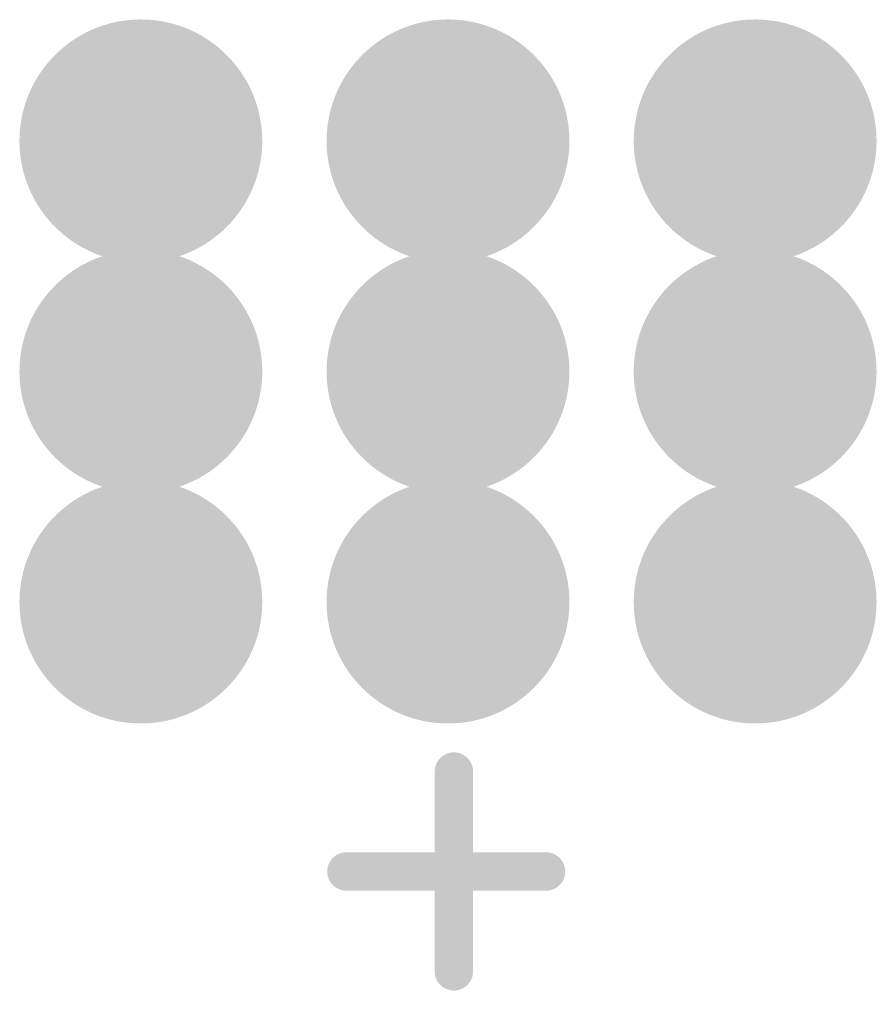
# Model space of a CAD drawing. Header units: inches. Extents: x -11 to 1110, y -7 to 455.
# Drawn here: x 646.384 to 649.219, y 30.186 to 33.396 of the extents above; entities that cross this region are included whole.
import ezdxf

# ---------------------------------------------------------------- set-up
doc = ezdxf.new("R2010")
doc.units = ezdxf.units.IN
for name, color, linetype in [('Bottom Layer', 5, 'Continuous'), ('Bottom Overlay', 54, 'Continuous'), ('Bottom Solder', 6, 'Continuous'), ('Drill Drawing', 1, 'Continuous'), ('Top Layer', 1, 'Continuous'), ('Top Solder', 216, 'Continuous'), ('Via Holes', 16, 'Continuous')]:
    doc.layers.add(name, color=color, linetype=linetype)

msp = doc.modelspace()

# ---------------------------------------------------------------- hatches: boundary and pattern name
at = {"layer": 'Bottom Layer'}
h = msp.add_hatch(color=5, dxfattribs=at)
edge = h.paths.add_edge_path()
edge.add_arc((646.7856, 32.9946), 0.3, 0, 360)
h = msp.add_hatch(color=5, dxfattribs=at)
edge = h.paths.add_edge_path()
edge.add_arc((647.8016, 32.9946), 0.3, 0, 360)
h = msp.add_hatch(color=5, dxfattribs=at)
edge = h.paths.add_edge_path()
edge.add_arc((648.8176, 32.9946), 0.3, 0, 360)
h = msp.add_hatch(color=5, dxfattribs=at)
edge = h.paths.add_edge_path()
edge.add_arc((646.7856, 32.2326), 0.3, 0, 360)
h = msp.add_hatch(color=5, dxfattribs=at)
edge = h.paths.add_edge_path()
edge.add_arc((647.8016, 32.2326), 0.3, 0, 360)
h = msp.add_hatch(color=5, dxfattribs=at)
edge = h.paths.add_edge_path()
edge.add_arc((648.8176, 32.2326), 0.3, 0, 360)
h = msp.add_hatch(color=5, dxfattribs=at)
edge = h.paths.add_edge_path()
edge.add_arc((646.7856, 31.4706), 0.3, 0, 360)
h = msp.add_hatch(color=5, dxfattribs=at)
edge = h.paths.add_edge_path()
edge.add_arc((647.8016, 31.4706), 0.3, 0, 360)
h = msp.add_hatch(color=5, dxfattribs=at)
edge = h.paths.add_edge_path()
edge.add_arc((648.8176, 31.4706), 0.3, 0, 360)
at = {"layer": 'Bottom Solder'}
h = msp.add_hatch(color=6, dxfattribs=at)
edge = h.paths.add_edge_path()
edge.add_arc((646.7856, 32.9946), 0.4016, 0, 360)
h = msp.add_hatch(color=6, dxfattribs=at)
edge = h.paths.add_edge_path()
edge.add_arc((647.8016, 32.9946), 0.4016, 0, 360)
h = msp.add_hatch(color=6, dxfattribs=at)
edge = h.paths.add_edge_path()
edge.add_arc((648.8176, 32.9946), 0.4016, 0, 360)
h = msp.add_hatch(color=6, dxfattribs=at)
edge = h.paths.add_edge_path()
edge.add_arc((646.7856, 32.2326), 0.4016, 0, 360)
h = msp.add_hatch(color=6, dxfattribs=at)
edge = h.paths.add_edge_path()
edge.add_arc((647.8016, 32.2326), 0.4016, 0, 360)
h = msp.add_hatch(color=6, dxfattribs=at)
edge = h.paths.add_edge_path()
edge.add_arc((648.8176, 32.2326), 0.4016, 0, 360)
h = msp.add_hatch(color=6, dxfattribs=at)
edge = h.paths.add_edge_path()
edge.add_arc((646.7856, 31.4706), 0.4016, 0, 360)
h = msp.add_hatch(color=6, dxfattribs=at)
edge = h.paths.add_edge_path()
edge.add_arc((647.8016, 31.4706), 0.4016, 0, 360)
h = msp.add_hatch(color=6, dxfattribs=at)
edge = h.paths.add_edge_path()
edge.add_arc((648.8176, 31.4706), 0.4016, 0, 360)
at = {"layer": 'Top Layer'}
h = msp.add_hatch(color=1, dxfattribs=at)
edge = h.paths.add_edge_path()
edge.add_arc((646.7856, 32.9946), 0.3, 0, 360)
h = msp.add_hatch(color=1, dxfattribs=at)
edge = h.paths.add_edge_path()
edge.add_arc((647.8016, 32.9946), 0.3, 0, 360)
h = msp.add_hatch(color=1, dxfattribs=at)
edge = h.paths.add_edge_path()
edge.add_arc((648.8176, 32.9946), 0.3, 0, 360)
h = msp.add_hatch(color=1, dxfattribs=at)
edge = h.paths.add_edge_path()
edge.add_arc((646.7856, 32.2326), 0.3, 0, 360)
h = msp.add_hatch(color=1, dxfattribs=at)
edge = h.paths.add_edge_path()
edge.add_arc((647.8016, 32.2326), 0.3, 0, 360)
h = msp.add_hatch(color=1, dxfattribs=at)
edge = h.paths.add_edge_path()
edge.add_arc((648.8176, 32.2326), 0.3, 0, 360)
h = msp.add_hatch(color=1, dxfattribs=at)
edge = h.paths.add_edge_path()
edge.add_arc((646.7856, 31.4706), 0.3, 0, 360)
h = msp.add_hatch(color=1, dxfattribs=at)
edge = h.paths.add_edge_path()
edge.add_arc((647.8016, 31.4706), 0.3, 0, 360)
h = msp.add_hatch(color=1, dxfattribs=at)
edge = h.paths.add_edge_path()
edge.add_arc((648.8176, 31.4706), 0.3, 0, 360)
at = {"layer": 'Top Solder'}
h = msp.add_hatch(color=216, dxfattribs=at)
edge = h.paths.add_edge_path()
edge.add_arc((646.7856, 32.9946), 0.4016, 0, 360)
h = msp.add_hatch(color=216, dxfattribs=at)
edge = h.paths.add_edge_path()
edge.add_arc((647.8016, 32.9946), 0.4016, 0, 360)
h = msp.add_hatch(color=216, dxfattribs=at)
edge = h.paths.add_edge_path()
edge.add_arc((648.8176, 32.9946), 0.4016, 0, 360)
h = msp.add_hatch(color=216, dxfattribs=at)
edge = h.paths.add_edge_path()
edge.add_arc((646.7856, 32.2326), 0.4016, 0, 360)
h = msp.add_hatch(color=216, dxfattribs=at)
edge = h.paths.add_edge_path()
edge.add_arc((647.8016, 32.2326), 0.4016, 0, 360)
h = msp.add_hatch(color=216, dxfattribs=at)
edge = h.paths.add_edge_path()
edge.add_arc((648.8176, 32.2326), 0.4016, 0, 360)
h = msp.add_hatch(color=216, dxfattribs=at)
edge = h.paths.add_edge_path()
edge.add_arc((646.7856, 31.4706), 0.4016, 0, 360)
h = msp.add_hatch(color=216, dxfattribs=at)
edge = h.paths.add_edge_path()
edge.add_arc((647.8016, 31.4706), 0.4016, 0, 360)
h = msp.add_hatch(color=216, dxfattribs=at)
edge = h.paths.add_edge_path()
edge.add_arc((648.8176, 31.4706), 0.4016, 0, 360)
at = {"layer": 'Via Holes'}
h = msp.add_hatch(color=7, dxfattribs=at)
edge = h.paths.add_edge_path()
edge.add_arc((646.7856, 32.9946), 0.15, 0, 360)
h = msp.add_hatch(color=7, dxfattribs=at)
edge = h.paths.add_edge_path()
edge.add_arc((647.8016, 32.9946), 0.15, 0, 360)
h = msp.add_hatch(color=7, dxfattribs=at)
edge = h.paths.add_edge_path()
edge.add_arc((648.8176, 32.9946), 0.15, 0, 360)
h = msp.add_hatch(color=7, dxfattribs=at)
edge = h.paths.add_edge_path()
edge.add_arc((646.7856, 32.2326), 0.15, 0, 360)
h = msp.add_hatch(color=7, dxfattribs=at)
edge = h.paths.add_edge_path()
edge.add_arc((647.8016, 32.2326), 0.15, 0, 360)
h = msp.add_hatch(color=7, dxfattribs=at)
edge = h.paths.add_edge_path()
edge.add_arc((648.8176, 32.2326), 0.15, 0, 360)
h = msp.add_hatch(color=7, dxfattribs=at)
edge = h.paths.add_edge_path()
edge.add_arc((646.7856, 31.4706), 0.15, 0, 360)
h = msp.add_hatch(color=7, dxfattribs=at)
edge = h.paths.add_edge_path()
edge.add_arc((647.8016, 31.4706), 0.15, 0, 360)
h = msp.add_hatch(color=7, dxfattribs=at)
edge = h.paths.add_edge_path()
edge.add_arc((648.8176, 31.4706), 0.15, 0, 360)

# ---------------------------------------------------------------- linework, layer by layer
at = {"layer": 'Bottom Overlay'}
for points in [[(647.821, 30.2496, 0.127, 0.127, 0), (647.821, 30.91, 0.127, 0.127, 0)], [(647.4654, 30.5798, 0.127, 0.127, 0), (648.1258, 30.5798, 0.127, 0.127, 0)]]:
    msp.add_lwpolyline(points, format="xyseb", dxfattribs=at)
for points in [[(647.7893, 30.91, 0.0635, 0.0635, 1), (647.8528, 30.91, 0.0635, 0.0635, 1)], [(647.4337, 30.5798, 0.0635, 0.0635, 1), (647.4972, 30.5798, 0.0635, 0.0635, 1)], [(648.0941, 30.5798, 0.0635, 0.0635, 1), (648.1576, 30.5798, 0.0635, 0.0635, 1)], [(647.7893, 30.2496, 0.0635, 0.0635, 1), (647.8528, 30.2496, 0.0635, 0.0635, 1)]]:
    msp.add_lwpolyline(points, format="xyseb", close=True, dxfattribs=at)
at = {"layer": 'Drill Drawing'}
for points in [[(646.5316, 33.2486, 0.0508, 0.0508, 0), (646.7856, 33.1216, 0.0508, 0.0508, 0)], [(646.5316, 33.2486, 0.0508, 0.0508, 0), (646.6586, 32.9946, 0.0508, 0.0508, 0)], [(646.7856, 33.1216, 0.0508, 0.0508, 0), (647.0396, 33.2486, 0.0508, 0.0508, 0)], [(646.9126, 32.9946, 0.0508, 0.0508, 0), (647.0396, 33.2486, 0.0508, 0.0508, 0)], [(647.5476, 33.2486, 0.0508, 0.0508, 0), (647.8016, 33.1216, 0.0508, 0.0508, 0)], [(647.5476, 33.2486, 0.0508, 0.0508, 0), (647.6746, 32.9946, 0.0508, 0.0508, 0)], [(647.8016, 33.1216, 0.0508, 0.0508, 0), (648.0556, 33.2486, 0.0508, 0.0508, 0)], [(647.9286, 32.9946, 0.0508, 0.0508, 0), (648.0556, 33.2486, 0.0508, 0.0508, 0)], [(648.5636, 33.2486, 0.0508, 0.0508, 0), (648.8176, 33.1216, 0.0508, 0.0508, 0)], [(648.5636, 33.2486, 0.0508, 0.0508, 0), (648.6906, 32.9946, 0.0508, 0.0508, 0)], [(648.8176, 33.1216, 0.0508, 0.0508, 0), (649.0716, 33.2486, 0.0508, 0.0508, 0)], [(648.9446, 32.9946, 0.0508, 0.0508, 0), (649.0716, 33.2486, 0.0508, 0.0508, 0)], [(646.5316, 32.7406, 0.0508, 0.0508, 0), (646.6586, 32.9946, 0.0508, 0.0508, 0)], [(646.9126, 32.9946, 0.0508, 0.0508, 0), (647.0396, 32.7406, 0.0508, 0.0508, 0)], [(647.5476, 32.7406, 0.0508, 0.0508, 0), (647.6746, 32.9946, 0.0508, 0.0508, 0)], [(647.9286, 32.9946, 0.0508, 0.0508, 0), (648.0556, 32.7406, 0.0508, 0.0508, 0)], [(648.5636, 32.7406, 0.0508, 0.0508, 0), (648.6906, 32.9946, 0.0508, 0.0508, 0)], [(648.9446, 32.9946, 0.0508, 0.0508, 0), (649.0716, 32.7406, 0.0508, 0.0508, 0)], [(646.5316, 32.7406, 0.0508, 0.0508, 0), (646.7856, 32.8676, 0.0508, 0.0508, 0)], [(646.7856, 32.8676, 0.0508, 0.0508, 0), (647.0396, 32.7406, 0.0508, 0.0508, 0)], [(647.5476, 32.7406, 0.0508, 0.0508, 0), (647.8016, 32.8676, 0.0508, 0.0508, 0)], [(647.8016, 32.8676, 0.0508, 0.0508, 0), (648.0556, 32.7406, 0.0508, 0.0508, 0)], [(648.5636, 32.7406, 0.0508, 0.0508, 0), (648.8176, 32.8676, 0.0508, 0.0508, 0)], [(648.8176, 32.8676, 0.0508, 0.0508, 0), (649.0716, 32.7406, 0.0508, 0.0508, 0)], [(646.5316, 32.4866, 0.0508, 0.0508, 0), (646.7856, 32.3596, 0.0508, 0.0508, 0)], [(646.5316, 32.4866, 0.0508, 0.0508, 0), (646.6586, 32.2326, 0.0508, 0.0508, 0)], [(646.7856, 32.3596, 0.0508, 0.0508, 0), (647.0396, 32.4866, 0.0508, 0.0508, 0)], [(646.9126, 32.2326, 0.0508, 0.0508, 0), (647.0396, 32.4866, 0.0508, 0.0508, 0)], [(647.5476, 32.4866, 0.0508, 0.0508, 0), (647.8016, 32.3596, 0.0508, 0.0508, 0)], [(647.5476, 32.4866, 0.0508, 0.0508, 0), (647.6746, 32.2326, 0.0508, 0.0508, 0)], [(647.8016, 32.3596, 0.0508, 0.0508, 0), (648.0556, 32.4866, 0.0508, 0.0508, 0)], [(647.9286, 32.2326, 0.0508, 0.0508, 0), (648.0556, 32.4866, 0.0508, 0.0508, 0)], [(648.5636, 32.4866, 0.0508, 0.0508, 0), (648.8176, 32.3596, 0.0508, 0.0508, 0)], [(648.5636, 32.4866, 0.0508, 0.0508, 0), (648.6906, 32.2326, 0.0508, 0.0508, 0)], [(648.8176, 32.3596, 0.0508, 0.0508, 0), (649.0716, 32.4866, 0.0508, 0.0508, 0)], [(648.9446, 32.2326, 0.0508, 0.0508, 0), (649.0716, 32.4866, 0.0508, 0.0508, 0)], [(646.5316, 31.9786, 0.0508, 0.0508, 0), (646.6586, 32.2326, 0.0508, 0.0508, 0)], [(646.9126, 32.2326, 0.0508, 0.0508, 0), (647.0396, 31.9786, 0.0508, 0.0508, 0)], [(647.5476, 31.9786, 0.0508, 0.0508, 0), (647.6746, 32.2326, 0.0508, 0.0508, 0)], [(647.9286, 32.2326, 0.0508, 0.0508, 0), (648.0556, 31.9786, 0.0508, 0.0508, 0)], [(648.5636, 31.9786, 0.0508, 0.0508, 0), (648.6906, 32.2326, 0.0508, 0.0508, 0)], [(648.9446, 32.2326, 0.0508, 0.0508, 0), (649.0716, 31.9786, 0.0508, 0.0508, 0)], [(646.5316, 31.9786, 0.0508, 0.0508, 0), (646.7856, 32.1056, 0.0508, 0.0508, 0)], [(646.7856, 32.1056, 0.0508, 0.0508, 0), (647.0396, 31.9786, 0.0508, 0.0508, 0)], [(647.5476, 31.9786, 0.0508, 0.0508, 0), (647.8016, 32.1056, 0.0508, 0.0508, 0)], [(647.8016, 32.1056, 0.0508, 0.0508, 0), (648.0556, 31.9786, 0.0508, 0.0508, 0)], [(648.5636, 31.9786, 0.0508, 0.0508, 0), (648.8176, 32.1056, 0.0508, 0.0508, 0)], [(648.8176, 32.1056, 0.0508, 0.0508, 0), (649.0716, 31.9786, 0.0508, 0.0508, 0)], [(646.5316, 31.7246, 0.0508, 0.0508, 0), (646.7856, 31.5976, 0.0508, 0.0508, 0)], [(646.5316, 31.7246, 0.0508, 0.0508, 0), (646.6586, 31.4706, 0.0508, 0.0508, 0)], [(646.7856, 31.5976, 0.0508, 0.0508, 0), (647.0396, 31.7246, 0.0508, 0.0508, 0)], [(646.9126, 31.4706, 0.0508, 0.0508, 0), (647.0396, 31.7246, 0.0508, 0.0508, 0)], [(647.5476, 31.7246, 0.0508, 0.0508, 0), (647.8016, 31.5976, 0.0508, 0.0508, 0)], [(647.5476, 31.7246, 0.0508, 0.0508, 0), (647.6746, 31.4706, 0.0508, 0.0508, 0)], [(647.8016, 31.5976, 0.0508, 0.0508, 0), (648.0556, 31.7246, 0.0508, 0.0508, 0)], [(647.9286, 31.4706, 0.0508, 0.0508, 0), (648.0556, 31.7246, 0.0508, 0.0508, 0)], [(648.5636, 31.7246, 0.0508, 0.0508, 0), (648.8176, 31.5976, 0.0508, 0.0508, 0)], [(648.5636, 31.7246, 0.0508, 0.0508, 0), (648.6906, 31.4706, 0.0508, 0.0508, 0)], [(648.8176, 31.5976, 0.0508, 0.0508, 0), (649.0716, 31.7246, 0.0508, 0.0508, 0)], [(648.9446, 31.4706, 0.0508, 0.0508, 0), (649.0716, 31.7246, 0.0508, 0.0508, 0)], [(646.5316, 31.2166, 0.0508, 0.0508, 0), (646.6586, 31.4706, 0.0508, 0.0508, 0)], [(646.9126, 31.4706, 0.0508, 0.0508, 0), (647.0396, 31.2166, 0.0508, 0.0508, 0)], [(647.5476, 31.2166, 0.0508, 0.0508, 0), (647.6746, 31.4706, 0.0508, 0.0508, 0)], [(647.9286, 31.4706, 0.0508, 0.0508, 0), (648.0556, 31.2166, 0.0508, 0.0508, 0)], [(648.5636, 31.2166, 0.0508, 0.0508, 0), (648.6906, 31.4706, 0.0508, 0.0508, 0)], [(648.9446, 31.4706, 0.0508, 0.0508, 0), (649.0716, 31.2166, 0.0508, 0.0508, 0)], [(646.5316, 31.2166, 0.0508, 0.0508, 0), (646.7856, 31.3436, 0.0508, 0.0508, 0)], [(646.7856, 31.3436, 0.0508, 0.0508, 0), (647.0396, 31.2166, 0.0508, 0.0508, 0)], [(647.5476, 31.2166, 0.0508, 0.0508, 0), (647.8016, 31.3436, 0.0508, 0.0508, 0)], [(647.8016, 31.3436, 0.0508, 0.0508, 0), (648.0556, 31.2166, 0.0508, 0.0508, 0)], [(648.5636, 31.2166, 0.0508, 0.0508, 0), (648.8176, 31.3436, 0.0508, 0.0508, 0)], [(648.8176, 31.3436, 0.0508, 0.0508, 0), (649.0716, 31.2166, 0.0508, 0.0508, 0)]]:
    msp.add_lwpolyline(points, format="xyseb", dxfattribs=at)
for points in [[(646.5189, 33.2486, 0.0254, 0.0254, 1), (646.5443, 33.2486, 0.0254, 0.0254, 1)], [(646.5189, 33.2486, 0.0254, 0.0254, 1), (646.5443, 33.2486, 0.0254, 0.0254, 1)], [(647.0269, 33.2486, 0.0254, 0.0254, 1), (647.0523, 33.2486, 0.0254, 0.0254, 1)], [(647.0269, 33.2486, 0.0254, 0.0254, 1), (647.0523, 33.2486, 0.0254, 0.0254, 1)], [(647.5349, 33.2486, 0.0254, 0.0254, 1), (647.5603, 33.2486, 0.0254, 0.0254, 1)], [(647.5349, 33.2486, 0.0254, 0.0254, 1), (647.5603, 33.2486, 0.0254, 0.0254, 1)], [(648.0429, 33.2486, 0.0254, 0.0254, 1), (648.0683, 33.2486, 0.0254, 0.0254, 1)], [(648.0429, 33.2486, 0.0254, 0.0254, 1), (648.0683, 33.2486, 0.0254, 0.0254, 1)], [(648.5509, 33.2486, 0.0254, 0.0254, 1), (648.5763, 33.2486, 0.0254, 0.0254, 1)], [(648.5509, 33.2486, 0.0254, 0.0254, 1), (648.5763, 33.2486, 0.0254, 0.0254, 1)], [(649.0589, 33.2486, 0.0254, 0.0254, 1), (649.0843, 33.2486, 0.0254, 0.0254, 1)], [(649.0589, 33.2486, 0.0254, 0.0254, 1), (649.0843, 33.2486, 0.0254, 0.0254, 1)], [(646.7729, 33.1216, 0.0254, 0.0254, 1), (646.7983, 33.1216, 0.0254, 0.0254, 1)], [(646.7729, 33.1216, 0.0254, 0.0254, 1), (646.7983, 33.1216, 0.0254, 0.0254, 1)], [(647.7889, 33.1216, 0.0254, 0.0254, 1), (647.8143, 33.1216, 0.0254, 0.0254, 1)], [(647.7889, 33.1216, 0.0254, 0.0254, 1), (647.8143, 33.1216, 0.0254, 0.0254, 1)], [(648.8049, 33.1216, 0.0254, 0.0254, 1), (648.8303, 33.1216, 0.0254, 0.0254, 1)], [(648.8049, 33.1216, 0.0254, 0.0254, 1), (648.8303, 33.1216, 0.0254, 0.0254, 1)], [(646.6459, 32.9946, 0.0254, 0.0254, 1), (646.6713, 32.9946, 0.0254, 0.0254, 1)], [(646.6459, 32.9946, 0.0254, 0.0254, 1), (646.6713, 32.9946, 0.0254, 0.0254, 1)], [(646.8999, 32.9946, 0.0254, 0.0254, 1), (646.9253, 32.9946, 0.0254, 0.0254, 1)], [(646.8999, 32.9946, 0.0254, 0.0254, 1), (646.9253, 32.9946, 0.0254, 0.0254, 1)], [(647.6619, 32.9946, 0.0254, 0.0254, 1), (647.6873, 32.9946, 0.0254, 0.0254, 1)], [(647.6619, 32.9946, 0.0254, 0.0254, 1), (647.6873, 32.9946, 0.0254, 0.0254, 1)], [(647.9159, 32.9946, 0.0254, 0.0254, 1), (647.9413, 32.9946, 0.0254, 0.0254, 1)], [(647.9159, 32.9946, 0.0254, 0.0254, 1), (647.9413, 32.9946, 0.0254, 0.0254, 1)], [(648.6779, 32.9946, 0.0254, 0.0254, 1), (648.7033, 32.9946, 0.0254, 0.0254, 1)], [(648.6779, 32.9946, 0.0254, 0.0254, 1), (648.7033, 32.9946, 0.0254, 0.0254, 1)], [(648.9319, 32.9946, 0.0254, 0.0254, 1), (648.9573, 32.9946, 0.0254, 0.0254, 1)], [(648.9319, 32.9946, 0.0254, 0.0254, 1), (648.9573, 32.9946, 0.0254, 0.0254, 1)], [(646.7729, 32.8676, 0.0254, 0.0254, 1), (646.7983, 32.8676, 0.0254, 0.0254, 1)], [(646.7729, 32.8676, 0.0254, 0.0254, 1), (646.7983, 32.8676, 0.0254, 0.0254, 1)], [(647.7889, 32.8676, 0.0254, 0.0254, 1), (647.8143, 32.8676, 0.0254, 0.0254, 1)], [(647.7889, 32.8676, 0.0254, 0.0254, 1), (647.8143, 32.8676, 0.0254, 0.0254, 1)], [(648.8049, 32.8676, 0.0254, 0.0254, 1), (648.8303, 32.8676, 0.0254, 0.0254, 1)], [(648.8049, 32.8676, 0.0254, 0.0254, 1), (648.8303, 32.8676, 0.0254, 0.0254, 1)], [(646.5189, 32.7406, 0.0254, 0.0254, 1), (646.5443, 32.7406, 0.0254, 0.0254, 1)], [(646.5189, 32.7406, 0.0254, 0.0254, 1), (646.5443, 32.7406, 0.0254, 0.0254, 1)], [(647.0269, 32.7406, 0.0254, 0.0254, 1), (647.0523, 32.7406, 0.0254, 0.0254, 1)], [(647.0269, 32.7406, 0.0254, 0.0254, 1), (647.0523, 32.7406, 0.0254, 0.0254, 1)], [(647.5349, 32.7406, 0.0254, 0.0254, 1), (647.5603, 32.7406, 0.0254, 0.0254, 1)], [(647.5349, 32.7406, 0.0254, 0.0254, 1), (647.5603, 32.7406, 0.0254, 0.0254, 1)], [(648.0429, 32.7406, 0.0254, 0.0254, 1), (648.0683, 32.7406, 0.0254, 0.0254, 1)], [(648.0429, 32.7406, 0.0254, 0.0254, 1), (648.0683, 32.7406, 0.0254, 0.0254, 1)], [(648.5509, 32.7406, 0.0254, 0.0254, 1), (648.5763, 32.7406, 0.0254, 0.0254, 1)], [(648.5509, 32.7406, 0.0254, 0.0254, 1), (648.5763, 32.7406, 0.0254, 0.0254, 1)], [(649.0589, 32.7406, 0.0254, 0.0254, 1), (649.0843, 32.7406, 0.0254, 0.0254, 1)], [(649.0589, 32.7406, 0.0254, 0.0254, 1), (649.0843, 32.7406, 0.0254, 0.0254, 1)], [(646.5189, 32.4866, 0.0254, 0.0254, 1), (646.5443, 32.4866, 0.0254, 0.0254, 1)], [(646.5189, 32.4866, 0.0254, 0.0254, 1), (646.5443, 32.4866, 0.0254, 0.0254, 1)], [(647.0269, 32.4866, 0.0254, 0.0254, 1), (647.0523, 32.4866, 0.0254, 0.0254, 1)], [(647.0269, 32.4866, 0.0254, 0.0254, 1), (647.0523, 32.4866, 0.0254, 0.0254, 1)], [(647.5349, 32.4866, 0.0254, 0.0254, 1), (647.5603, 32.4866, 0.0254, 0.0254, 1)], [(647.5349, 32.4866, 0.0254, 0.0254, 1), (647.5603, 32.4866, 0.0254, 0.0254, 1)], [(648.0429, 32.4866, 0.0254, 0.0254, 1), (648.0683, 32.4866, 0.0254, 0.0254, 1)], [(648.0429, 32.4866, 0.0254, 0.0254, 1), (648.0683, 32.4866, 0.0254, 0.0254, 1)], [(648.5509, 32.4866, 0.0254, 0.0254, 1), (648.5763, 32.4866, 0.0254, 0.0254, 1)], [(648.5509, 32.4866, 0.0254, 0.0254, 1), (648.5763, 32.4866, 0.0254, 0.0254, 1)], [(649.0589, 32.4866, 0.0254, 0.0254, 1), (649.0843, 32.4866, 0.0254, 0.0254, 1)], [(649.0589, 32.4866, 0.0254, 0.0254, 1), (649.0843, 32.4866, 0.0254, 0.0254, 1)], [(646.7729, 32.3596, 0.0254, 0.0254, 1), (646.7983, 32.3596, 0.0254, 0.0254, 1)], [(646.7729, 32.3596, 0.0254, 0.0254, 1), (646.7983, 32.3596, 0.0254, 0.0254, 1)], [(647.7889, 32.3596, 0.0254, 0.0254, 1), (647.8143, 32.3596, 0.0254, 0.0254, 1)], [(647.7889, 32.3596, 0.0254, 0.0254, 1), (647.8143, 32.3596, 0.0254, 0.0254, 1)], [(648.8049, 32.3596, 0.0254, 0.0254, 1), (648.8303, 32.3596, 0.0254, 0.0254, 1)], [(648.8049, 32.3596, 0.0254, 0.0254, 1), (648.8303, 32.3596, 0.0254, 0.0254, 1)], [(646.6459, 32.2326, 0.0254, 0.0254, 1), (646.6713, 32.2326, 0.0254, 0.0254, 1)], [(646.6459, 32.2326, 0.0254, 0.0254, 1), (646.6713, 32.2326, 0.0254, 0.0254, 1)], [(646.8999, 32.2326, 0.0254, 0.0254, 1), (646.9253, 32.2326, 0.0254, 0.0254, 1)], [(646.8999, 32.2326, 0.0254, 0.0254, 1), (646.9253, 32.2326, 0.0254, 0.0254, 1)], [(647.6619, 32.2326, 0.0254, 0.0254, 1), (647.6873, 32.2326, 0.0254, 0.0254, 1)], [(647.6619, 32.2326, 0.0254, 0.0254, 1), (647.6873, 32.2326, 0.0254, 0.0254, 1)], [(647.9159, 32.2326, 0.0254, 0.0254, 1), (647.9413, 32.2326, 0.0254, 0.0254, 1)], [(647.9159, 32.2326, 0.0254, 0.0254, 1), (647.9413, 32.2326, 0.0254, 0.0254, 1)], [(648.6779, 32.2326, 0.0254, 0.0254, 1), (648.7033, 32.2326, 0.0254, 0.0254, 1)], [(648.6779, 32.2326, 0.0254, 0.0254, 1), (648.7033, 32.2326, 0.0254, 0.0254, 1)], [(648.9319, 32.2326, 0.0254, 0.0254, 1), (648.9573, 32.2326, 0.0254, 0.0254, 1)], [(648.9319, 32.2326, 0.0254, 0.0254, 1), (648.9573, 32.2326, 0.0254, 0.0254, 1)], [(646.7729, 32.1056, 0.0254, 0.0254, 1), (646.7983, 32.1056, 0.0254, 0.0254, 1)], [(646.7729, 32.1056, 0.0254, 0.0254, 1), (646.7983, 32.1056, 0.0254, 0.0254, 1)], [(647.7889, 32.1056, 0.0254, 0.0254, 1), (647.8143, 32.1056, 0.0254, 0.0254, 1)], [(647.7889, 32.1056, 0.0254, 0.0254, 1), (647.8143, 32.1056, 0.0254, 0.0254, 1)], [(648.8049, 32.1056, 0.0254, 0.0254, 1), (648.8303, 32.1056, 0.0254, 0.0254, 1)], [(648.8049, 32.1056, 0.0254, 0.0254, 1), (648.8303, 32.1056, 0.0254, 0.0254, 1)], [(646.5189, 31.9786, 0.0254, 0.0254, 1), (646.5443, 31.9786, 0.0254, 0.0254, 1)], [(646.5189, 31.9786, 0.0254, 0.0254, 1), (646.5443, 31.9786, 0.0254, 0.0254, 1)], [(647.0269, 31.9786, 0.0254, 0.0254, 1), (647.0523, 31.9786, 0.0254, 0.0254, 1)], [(647.0269, 31.9786, 0.0254, 0.0254, 1), (647.0523, 31.9786, 0.0254, 0.0254, 1)], [(647.5349, 31.9786, 0.0254, 0.0254, 1), (647.5603, 31.9786, 0.0254, 0.0254, 1)], [(647.5349, 31.9786, 0.0254, 0.0254, 1), (647.5603, 31.9786, 0.0254, 0.0254, 1)], [(648.0429, 31.9786, 0.0254, 0.0254, 1), (648.0683, 31.9786, 0.0254, 0.0254, 1)], [(648.0429, 31.9786, 0.0254, 0.0254, 1), (648.0683, 31.9786, 0.0254, 0.0254, 1)], [(648.5509, 31.9786, 0.0254, 0.0254, 1), (648.5763, 31.9786, 0.0254, 0.0254, 1)], [(648.5509, 31.9786, 0.0254, 0.0254, 1), (648.5763, 31.9786, 0.0254, 0.0254, 1)], [(649.0589, 31.9786, 0.0254, 0.0254, 1), (649.0843, 31.9786, 0.0254, 0.0254, 1)], [(649.0589, 31.9786, 0.0254, 0.0254, 1), (649.0843, 31.9786, 0.0254, 0.0254, 1)], [(646.5189, 31.7246, 0.0254, 0.0254, 1), (646.5443, 31.7246, 0.0254, 0.0254, 1)], [(646.5189, 31.7246, 0.0254, 0.0254, 1), (646.5443, 31.7246, 0.0254, 0.0254, 1)], [(647.0269, 31.7246, 0.0254, 0.0254, 1), (647.0523, 31.7246, 0.0254, 0.0254, 1)], [(647.0269, 31.7246, 0.0254, 0.0254, 1), (647.0523, 31.7246, 0.0254, 0.0254, 1)], [(647.5349, 31.7246, 0.0254, 0.0254, 1), (647.5603, 31.7246, 0.0254, 0.0254, 1)], [(647.5349, 31.7246, 0.0254, 0.0254, 1), (647.5603, 31.7246, 0.0254, 0.0254, 1)], [(648.0429, 31.7246, 0.0254, 0.0254, 1), (648.0683, 31.7246, 0.0254, 0.0254, 1)], [(648.0429, 31.7246, 0.0254, 0.0254, 1), (648.0683, 31.7246, 0.0254, 0.0254, 1)], [(648.5509, 31.7246, 0.0254, 0.0254, 1), (648.5763, 31.7246, 0.0254, 0.0254, 1)], [(648.5509, 31.7246, 0.0254, 0.0254, 1), (648.5763, 31.7246, 0.0254, 0.0254, 1)], [(649.0589, 31.7246, 0.0254, 0.0254, 1), (649.0843, 31.7246, 0.0254, 0.0254, 1)], [(649.0589, 31.7246, 0.0254, 0.0254, 1), (649.0843, 31.7246, 0.0254, 0.0254, 1)], [(646.7729, 31.5976, 0.0254, 0.0254, 1), (646.7983, 31.5976, 0.0254, 0.0254, 1)], [(646.7729, 31.5976, 0.0254, 0.0254, 1), (646.7983, 31.5976, 0.0254, 0.0254, 1)], [(647.7889, 31.5976, 0.0254, 0.0254, 1), (647.8143, 31.5976, 0.0254, 0.0254, 1)], [(647.7889, 31.5976, 0.0254, 0.0254, 1), (647.8143, 31.5976, 0.0254, 0.0254, 1)], [(648.8049, 31.5976, 0.0254, 0.0254, 1), (648.8303, 31.5976, 0.0254, 0.0254, 1)], [(648.8049, 31.5976, 0.0254, 0.0254, 1), (648.8303, 31.5976, 0.0254, 0.0254, 1)], [(646.6459, 31.4706, 0.0254, 0.0254, 1), (646.6713, 31.4706, 0.0254, 0.0254, 1)], [(646.6459, 31.4706, 0.0254, 0.0254, 1), (646.6713, 31.4706, 0.0254, 0.0254, 1)], [(646.8999, 31.4706, 0.0254, 0.0254, 1), (646.9253, 31.4706, 0.0254, 0.0254, 1)], [(646.8999, 31.4706, 0.0254, 0.0254, 1), (646.9253, 31.4706, 0.0254, 0.0254, 1)], [(647.6619, 31.4706, 0.0254, 0.0254, 1), (647.6873, 31.4706, 0.0254, 0.0254, 1)], [(647.6619, 31.4706, 0.0254, 0.0254, 1), (647.6873, 31.4706, 0.0254, 0.0254, 1)], [(647.9159, 31.4706, 0.0254, 0.0254, 1), (647.9413, 31.4706, 0.0254, 0.0254, 1)], [(647.9159, 31.4706, 0.0254, 0.0254, 1), (647.9413, 31.4706, 0.0254, 0.0254, 1)], [(648.6779, 31.4706, 0.0254, 0.0254, 1), (648.7033, 31.4706, 0.0254, 0.0254, 1)], [(648.6779, 31.4706, 0.0254, 0.0254, 1), (648.7033, 31.4706, 0.0254, 0.0254, 1)], [(648.9319, 31.4706, 0.0254, 0.0254, 1), (648.9573, 31.4706, 0.0254, 0.0254, 1)], [(648.9319, 31.4706, 0.0254, 0.0254, 1), (648.9573, 31.4706, 0.0254, 0.0254, 1)], [(646.7729, 31.3436, 0.0254, 0.0254, 1), (646.7983, 31.3436, 0.0254, 0.0254, 1)], [(646.7729, 31.3436, 0.0254, 0.0254, 1), (646.7983, 31.3436, 0.0254, 0.0254, 1)], [(647.7889, 31.3436, 0.0254, 0.0254, 1), (647.8143, 31.3436, 0.0254, 0.0254, 1)], [(647.7889, 31.3436, 0.0254, 0.0254, 1), (647.8143, 31.3436, 0.0254, 0.0254, 1)], [(648.8049, 31.3436, 0.0254, 0.0254, 1), (648.8303, 31.3436, 0.0254, 0.0254, 1)], [(648.8049, 31.3436, 0.0254, 0.0254, 1), (648.8303, 31.3436, 0.0254, 0.0254, 1)], [(646.5189, 31.2166, 0.0254, 0.0254, 1), (646.5443, 31.2166, 0.0254, 0.0254, 1)], [(646.5189, 31.2166, 0.0254, 0.0254, 1), (646.5443, 31.2166, 0.0254, 0.0254, 1)], [(647.0269, 31.2166, 0.0254, 0.0254, 1), (647.0523, 31.2166, 0.0254, 0.0254, 1)], [(647.0269, 31.2166, 0.0254, 0.0254, 1), (647.0523, 31.2166, 0.0254, 0.0254, 1)], [(647.5349, 31.2166, 0.0254, 0.0254, 1), (647.5603, 31.2166, 0.0254, 0.0254, 1)], [(647.5349, 31.2166, 0.0254, 0.0254, 1), (647.5603, 31.2166, 0.0254, 0.0254, 1)], [(648.0429, 31.2166, 0.0254, 0.0254, 1), (648.0683, 31.2166, 0.0254, 0.0254, 1)], [(648.0429, 31.2166, 0.0254, 0.0254, 1), (648.0683, 31.2166, 0.0254, 0.0254, 1)], [(648.5509, 31.2166, 0.0254, 0.0254, 1), (648.5763, 31.2166, 0.0254, 0.0254, 1)], [(648.5509, 31.2166, 0.0254, 0.0254, 1), (648.5763, 31.2166, 0.0254, 0.0254, 1)], [(649.0589, 31.2166, 0.0254, 0.0254, 1), (649.0843, 31.2166, 0.0254, 0.0254, 1)], [(649.0589, 31.2166, 0.0254, 0.0254, 1), (649.0843, 31.2166, 0.0254, 0.0254, 1)]]:
    msp.add_lwpolyline(points, format="xyseb", close=True, dxfattribs=at)

doc.saveas('drawing.dxf')
